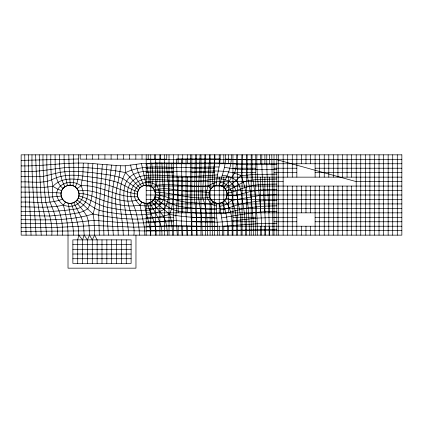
<?xml version="1.0" encoding="UTF-8"?>
<svg xmlns="http://www.w3.org/2000/svg" width="423" height="423" viewBox="0 0 423 423"><rect width="100%" height="100%" fill="white"/><g stroke="black" fill="none" stroke-linecap="round" stroke-linejoin="round"><path stroke-width="0.63" d="M64.09 154.839C63.979 165.16 64.661 175.593 67.537 185.554C53.991 189.964 64.159 209.718 75.648 201.411C83.352 195.844 76.632 182.556 67.537 185.554M72.867 254.012L72.867 263.444L131.114 263.444L131.114 239.862L72.867 239.862L72.867 254.012L131.114 254.012M77.721 263.444L77.721 239.862L78.768 235.146L78.17 226.506L76.14 217.914L71.254 203.283M82.575 263.444L82.575 239.862L84.161 235.146L83.585 226.125L82.707 221.604L81.237 217.121L73.687 202.591M87.429 263.444L87.429 239.862L89.486 235.146L89.031 225.755L88.296 220.917L86.778 215.931L83.622 211.177L75.648 201.411M92.283 263.444L92.283 239.862L94.588 235.146L94.065 220.341L93.023 213.99C98.157 197.938 96.238 180.642 97.665 164.013C72.084 160.893 46.71 166.355 21.15 165.895M97.137 263.444L97.137 239.862L94.588 235.146M101.991 263.444L101.991 239.862M106.845 239.862L106.845 263.444M111.698 263.444L111.698 239.862M116.552 239.862L116.552 263.444M121.406 239.862L121.406 263.444M150.757 154.839L150.757 235.146M155.32 154.839L155.32 235.146M159.883 154.839L159.883 235.146M164.452 154.839L164.452 235.146M173.583 154.839L173.583 235.146M178.146 154.839L178.146 163.759M182.715 154.839L182.715 163.759M191.841 154.839L191.841 235.146M196.409 154.839L196.409 235.146M200.973 154.839L200.973 235.146M205.541 154.839L205.541 235.146M210.104 154.839L210.104 235.146M214.673 154.839L214.673 235.146M219.236 154.839L219.236 163.759M223.799 154.839L223.799 163.759M232.93 154.839L232.93 235.146M237.499 154.839L237.499 235.146M245.324 235.146C245.483 224.544 244.822 213.922 242.897 203.484C241.57 195.553 241.38 186.903 236.193 180.283L231.741 177.639L227.029 176.005L222.276 175.154L219.484 185.322C229.345 186.416 229.488 202.083 219.521 203.257L222.223 221.996L222.561 235.146M255.756 154.839L255.756 235.146M264.888 154.839L264.888 163.759M271.804 154.839L272.962 235.146M274.019 154.839L274.019 235.146M278.588 154.839L278.588 235.146M296.846 154.839L296.846 177.147M319.672 154.839L319.672 177.147M328.803 154.839L328.803 177.147M337.935 154.839L337.935 177.147M347.066 154.839L347.066 177.147M351.629 154.839L351.629 177.147M360.761 154.839L360.761 235.146M369.892 154.839L369.892 235.146M379.024 154.839L379.024 235.146M392.718 154.839L392.718 235.146M190.699 154.839L190.207 197.15L192.042 235.146M217.575 235.146C218.014 224.486 215.746 213.885 216.523 203.241L212.981 201.803L209.559 197.404L209.158 192.618L210.987 188.632L213.636 186.384L216.676 185.327C216.248 175.027 220.626 165.181 220.198 154.839M266.807 154.839C266.49 181.636 269.62 208.338 269.102 235.146M42.987 154.839C42.797 170.702 43.865 186.596 45.832 202.3C49.126 212.991 52.515 223.788 51.833 235.146M241.089 235.146C241.247 224.877 240.798 214.53 238.45 204.494C236.663 196.388 237.319 185.993 228.928 181.351C221.012 176.803 211.886 179.595 203.495 180.7C196.24 181.335 188.944 181.171 181.679 180.817C170.807 180.018 159.894 180.071 149.049 178.966C141.853 178.532 133.996 182.08 131.606 189.293C128.507 198.281 135.27 206.191 136.64 214.789C138.215 221.462 139.326 228.277 139.357 235.146M59.49 154.839C59.532 165.589 59.273 177.168 65.042 186.686M227.442 235.146C227.823 224.026 227.056 212.579 222.287 202.347M247.159 154.839L247.117 174.932L250.31 191.54L251.585 201.956L253.06 218.379L253.472 235.146M261.842 154.839C261.24 181.668 266.067 208.285 265.237 235.146M195.384 154.839L194.432 197.483L196.378 217.485L197.15 235.146M236.711 235.146C236.832 223.444 236.769 211.257 231.793 200.407C234.056 192.417 228.785 183.032 220.161 182.371M232.164 235.146C232.158 223.397 232.946 209.94 224.745 200.465M256.92 154.839C255.963 181.716 262.53 208.211 261.356 235.146M46.826 154.839C46.794 170.612 46.937 186.617 49.962 202.099C54.519 212.584 58.067 223.545 57.237 235.146M55.059 154.839C55.524 166.197 53.287 180.32 63.022 188.489M83.273 163.283L82.845 176.053L81.015 185.787C88.19 198.588 76.457 210.109 63.392 205.113C49.517 208.338 35.236 206.884 21.15 206.799M252.039 154.839L252.06 174.646L254.609 190.673L255.804 201.38L257.057 218.046L257.438 235.146M50.839 154.839C50.654 163.183 50.866 171.542 51.601 179.854C54.038 187.024 50.363 194.67 54.287 201.575C60.817 211.511 62.979 223.429 62.641 235.146M200.095 154.839L198.424 191.841L198.599 197.71L201.597 217.708L202.294 235.146M236.806 154.839L236.431 164.135L235.817 168.714L234.554 173.219L228.928 181.351L223.836 187.257M88.09 163.484C88.296 172.452 86.636 181.425 87.529 190.366C88.544 198.001 85.055 206.71 77.028 208.793C58.591 211.749 39.82 212.161 21.15 211.294M92.896 163.727C90.966 178.421 95.355 195.511 87.788 208.761L83.622 211.177L79.143 212.743L70.223 214.138L49.914 215.984L21.15 215.571M204.885 154.839C204.949 169.205 202.374 183.503 202.723 197.816C207.106 209.76 207.349 222.583 207.429 235.146M231.265 154.839C231.957 166.086 227.452 176.555 221.901 186.057M97.665 164.013L102.366 164.341L98.712 215.333L99.326 235.146M209.803 154.839L207.989 180.119L208.09 186.014L206.387 192.105L207.196 197.768L210.94 204.161L211.574 209.47L212.531 235.146M222.276 175.154C224.491 168.613 225.713 161.755 225.681 154.839M102.366 164.341L106.987 164.7L103.09 211.262L103.926 235.146M214.895 154.839C215.423 165.393 210.67 176.021 213.636 186.384M106.987 164.7L111.545 165.086C108.928 188.351 105.887 211.706 108.563 235.146M111.545 165.086L116.055 165.462L115.743 170.802L113.052 186.744L111.936 197.678L111.857 212.817L113.316 235.146M276.811 164.484L247.006 164.806L225.152 163.209L214.435 162.897L186.035 163.188L156.848 162.934L141.456 163.59L125.219 165.8L120.544 165.763C119.889 178.633 114.522 190.963 115.823 204.029C116.145 214.44 118.112 224.724 118.218 235.146M148.848 185.554C135.127 182.271 132.917 204.071 147.384 203.315C156.938 202.68 158.207 187.775 148.848 185.554L149.049 178.966L146.67 163.204M249.443 235.146C248.967 215.196 248.433 194.421 241.084 175.656L241.766 169.554L242.146 154.839M79.059 193.549C89.332 193.374 98.131 199.355 107.77 201.935C116.293 204.383 125.113 206.339 134.033 205.89C141.287 203.833 150.049 209.073 156.108 202.633C160.994 197.969 159.656 190.535 156.563 185.269L157.568 175.27L156.848 162.934M72.915 185.697L73.962 179.066L73.602 154.839M172.61 235.146C172.362 228.134 171.664 221.092 169.66 214.345C176.09 197.901 171.685 180.129 171.786 163.056M151.254 186.643C154.665 179.156 152.174 170.839 151.783 163.008M125.219 165.8L125.573 172.61C114.554 192.238 122.728 214.313 123.289 235.146M75.246 186.881C80.629 177.137 77.679 165.43 78.435 154.839M144.878 235.146L144.328 227.056L140.045 205.097L141.948 202.226M135.968 235.146L135.968 268.161L68.013 268.161L68.013 235.146C68.034 224.962 66.009 214.91 63.392 205.113L65.491 202.162M155.431 194.68L163.897 196.235L177.295 200.481L185.94 202.168L210.94 204.161L212.981 201.803M153.269 188.404L156.563 185.269C173.705 183.228 190.868 187.659 208.09 186.014L212.79 183.445L216.576 182.419M276.811 174.107L252.06 174.646L241.084 175.656L232.137 183.815L225.29 188.764M21.15 187.035L44.489 187.32L52.817 186.384C65.93 172.796 85.33 181.953 101.182 183.513C113.639 185.607 124.732 192.555 137.285 194.035M276.811 194.707L259.526 195.484L231.793 200.407L227.315 203.727L223.614 205.504L220.002 206.218M77.06 188.568L81.015 185.787C100.743 184.354 117.975 198.45 137.586 196.637M226.522 190.916L234.591 187.088L243.643 181.916L248.19 180.61L257.591 179.431L276.811 179.019M21.15 171.336C37.346 172.626 53.087 168.47 69.108 167.302C88.032 167.127 107.003 168.999 125.573 172.61C141.478 164.817 159.635 167.376 176.719 167.328C190.847 167.831 204.97 166.884 219.098 166.985M62.345 199.17C49.29 204.415 34.85 201.655 21.15 202.067M138.918 199.487C118.17 206.831 99.172 187.193 78.477 191.006M216.899 217.998C201.115 217.776 185.174 217.596 169.66 214.345C144.856 222.038 118.043 219.23 93.023 213.99C69.832 221.16 45.139 219.828 21.15 219.669M154.538 190.355C164.796 186.538 175.582 190.419 186.014 191.212C193.697 192.201 201.533 191.265 209.158 192.618M227.103 193.205L231.751 192.291L245.023 187.463L253.774 185.279L262.884 184.354L276.811 184.074M220.579 209.84L224.835 209.179L238.45 204.494L247.296 202.659L259.992 200.92L276.811 200.232M209.559 197.404C191.133 200.259 173.446 192.058 155.267 192.513M61.113 196.108L48.777 197.192L21.15 197.15M221.795 217.871C239.994 214.842 258.22 210.924 276.811 211.585M222.445 226.279L257.29 223.746L276.811 223.281M217.549 174.9C205.578 175.635 193.607 176.946 181.589 176.206C167.741 176.354 153.639 173.472 139.971 176.449C114.062 186.881 136.375 215.963 133.895 235.146M217.422 226.411L202.125 226.384L171.902 225.501L149.779 226.865L133.462 227.13L94.355 225.538L57.005 227.394L21.15 227.511M276.811 169.285C259.304 169.57 241.771 170.686 224.465 167.286M276.811 205.858L264.491 206.16L252.15 207.312L243.733 208.629L225.866 213.155L221.192 213.784L195.976 213.055L181.081 211.627L176.291 210.749L171.463 208.999L154.379 198.561M276.811 217.401L257.057 218.046L227.23 221.594L217.205 222.154L196.695 221.869L171.178 220.431L148.944 222.741L132.944 223.074L122.416 222.672L94.065 220.341L72.196 222.641L56.714 223.503L21.15 223.635M276.811 229.208C234.638 230.778 192.454 230.366 150.276 231C107.225 230.218 64.206 231.238 21.15 231.339M177.306 235.146L175.942 215.571L177.528 195.236L176.55 158.963L220.05 158.926M146.189 159.302L401.85 159.302M21.15 160.386L78.44 159.006M146.189 163.759L401.85 163.759M146.189 168.222L173.583 168.222M191.841 168.222L214.673 168.222M232.93 168.222L255.756 168.222M274.019 168.222L296.846 168.222M315.109 168.222L401.85 168.222M146.189 172.684L173.583 172.684M191.841 172.684L214.673 172.684M232.93 172.684L255.756 172.684M274.019 172.684L296.846 172.684M315.109 172.684L401.85 172.684M146.189 177.147L401.85 177.147M146.189 181.61L283.151 181.61M401.85 181.61L356.198 181.61L276.811 159.672L247.132 159.804L225.544 159.053M146.189 186.067L401.85 186.067M276.811 189.308L258.961 190.086L250.31 191.54L236.933 195.162L232.259 195.712L227.082 195.5M146.189 190.53L401.85 190.53M146.189 194.992L401.85 194.992M146.189 199.455L401.85 199.455M146.189 203.918L401.85 203.918M146.189 208.375L401.85 208.375M146.189 212.838L401.85 212.838M146.189 217.3L173.583 217.3M191.841 217.3L214.673 217.3M232.93 217.3L255.756 217.3M274.019 217.3L296.846 217.3M315.109 217.3L401.85 217.3M146.189 221.763L173.583 221.763M191.841 221.763L214.673 221.763M232.93 221.763L255.756 221.763M274.019 221.763L296.846 221.763M315.109 221.763L401.85 221.763M146.189 226.226L401.85 226.226M146.189 230.683L401.85 230.683M72.867 244.579L131.114 244.579M72.867 249.295L131.114 249.295M72.867 258.728L131.114 258.728M21.15 192.121L48.238 192.222L61.018 193.047M21.15 176.677L36.225 176.724L43.384 176.338L60.256 172.277L69.367 171.299L78.488 171.421L92.626 172.663L110.768 175.164L119.08 177.11L122.977 178.633L138.548 189.673M21.15 181.906C31.302 181.483 41.903 183.894 51.601 179.854C61.182 174.794 72.344 174.419 82.845 176.053C93.309 177.3 103.836 178.49 114.009 181.351C122.496 183.371 129.38 189.144 137.66 191.698M116.055 165.462L120.544 165.763M216.301 209.797C204.616 209.004 192.877 208.587 181.303 206.699C171.918 205.234 164.161 199.249 155.109 196.743M78.948 195.928C90.358 198.688 99.765 206.873 111.704 208.09C122.802 210.58 134.207 210.813 145.523 210.189C155.542 210.934 165.552 203.151 163.997 192.486C162.3 182.736 162.564 172.811 161.882 162.945M210.94 204.161L216.312 205.996M241.084 175.656C226.596 168.994 210.448 171.32 195.072 171.786C179.326 172.187 163.585 170.67 147.844 171.23C109.393 171.96 128.645 212.515 128.523 235.146M156.563 185.269C141.805 175.73 125.266 192.201 140.045 205.097M61.673 190.694L57.644 189.092L52.817 186.384M81.015 185.787C66.437 175.159 46.012 191.238 63.392 205.113M78.271 198.049C85.811 201.057 91.447 207.386 99.051 210.21C106.289 212.214 113.782 213.134 121.221 214.091C135.439 214.778 151.154 216.692 164.045 209.374C173.187 195.574 165.885 178.332 166.868 162.992M226.49 197.737L231.793 200.407M77.081 199.994L83.527 204.981L93.023 213.99M153.237 200.216L169.66 214.345M208.09 186.014L210.987 188.632M139.934 187.87L125.573 172.61M78.768 235.146L82.575 239.862M151.698 201.634L163.5 216.248L165.478 221.044L166.572 225.75L167.64 235.146M84.161 235.146L87.429 239.862M141.647 186.538C137.565 179.611 131.257 173.382 130.702 164.975M89.486 235.146L92.283 239.862M149.731 202.733C155.363 212.875 162.443 222.958 161.946 235.146M143.794 185.581C141.282 178.437 137.078 171.833 136.121 164.203M147.384 203.315C150.234 213.948 156.626 223.751 156.129 235.146M141.456 163.59L146.236 185.211M150.456 235.146C150.985 224.121 144.999 214.144 144.84 203.246M68.521 203.252C69.055 214.022 73.914 224.216 73.38 235.146M182.091 235.146C180.129 209.787 182.683 184.391 181.319 158.985M187.014 235.146L185.988 212.198L186.025 158.995M41.216 235.146L40.312 219.902L37.145 197.261L35.617 154.839M70.239 185.216L69.108 167.302L68.806 154.839M46.472 235.146L45.462 219.939L41.75 202.342L41.068 197.266L39.572 171.072L39.265 154.839M36.077 235.146C34.681 208.38 31.545 181.71 31.995 154.839M31.043 235.146C30.128 208.38 28.151 181.647 28.383 154.839M26.078 235.146L25.169 197.197L24.767 154.839M397.287 154.839L397.287 235.146M388.155 154.839L388.155 235.146M383.587 154.839L383.587 235.146M374.455 154.839L374.455 235.146M365.329 154.839L365.329 235.146M356.198 154.839L356.198 235.146M351.629 186.067L351.629 235.146M347.066 186.067L347.066 235.146M342.498 154.839L342.498 177.147M342.498 186.067L342.498 235.146M337.935 186.067L337.935 235.146M333.372 154.839L333.372 177.147M333.372 186.067L333.372 235.146M328.803 186.067L328.803 235.146M324.24 154.839L324.24 177.147M324.24 186.067L324.24 235.146M319.672 186.067L319.672 235.146M315.109 154.839L315.109 177.147M315.109 186.067L315.109 235.146M310.54 154.839L310.54 163.759M310.54 186.067L310.54 212.838M310.54 226.226L310.54 235.146M305.977 154.839L305.977 163.759M305.977 186.067L305.977 212.838M305.977 226.226L305.977 235.146M301.414 154.839L301.414 163.759M301.414 186.067L301.414 212.838M301.414 226.226L301.414 235.146M296.846 186.067L296.846 235.146M292.282 154.839L292.282 177.147M292.282 186.067L292.282 235.146M287.714 154.839L287.714 177.147M287.714 186.067L287.714 235.146M283.151 154.839L283.151 235.146M276.811 154.839L276.811 235.146M269.456 154.839L269.456 163.759M269.456 177.147L269.456 212.838M269.456 226.226L269.456 235.146M264.888 177.147L264.888 212.838M264.888 226.226L264.888 235.146M260.325 154.839L260.325 163.759M260.325 177.147L260.325 212.838M260.325 226.226L260.325 235.146M251.193 154.839L251.193 235.146M246.63 154.839L246.63 235.146M242.062 154.839L242.062 235.146M228.367 154.839L228.367 163.759M228.367 177.147L228.367 212.838M228.367 226.226L228.367 235.146M223.799 177.147L223.799 212.838M223.799 226.226L223.799 235.146M219.236 177.147L219.236 212.838M219.236 226.226L219.236 235.146M187.278 154.839L187.278 163.759M187.278 177.147L187.278 212.838M187.278 226.226L187.278 235.146M182.715 177.147L182.715 212.838M182.715 226.226L182.715 235.146M178.146 177.147L178.146 212.838M178.146 226.226L178.146 235.146M169.015 154.839L169.015 235.146M166.747 154.839L166.747 159.148L80.196 159.148L80.196 154.839M160.566 154.839L160.566 159.148M154.384 154.839L154.384 159.148M148.198 154.839L148.198 159.148M146.189 154.839L146.189 235.146M142.017 154.839L142.017 159.148M135.836 154.839L135.836 159.148M129.655 154.839L129.655 159.148M126.26 239.862L126.26 263.444M123.468 154.839L123.468 159.148M117.287 154.839L117.287 159.148M111.106 154.839L111.106 159.148M104.925 154.839L104.925 159.148M98.739 154.839L98.739 159.148M92.558 154.839L92.558 159.148M86.377 154.839L86.377 159.148M401.85 154.839L21.15 154.839L21.15 235.146L401.85 235.146L401.85 154.839M213.546 202.162A9.084 9.084 0 0 0 227.177 194.294A9.084 9.084 0 0 0 213.546 186.427A9.084 9.084 0 0 0 213.546 202.162M141.816 202.162A9.084 9.084 0 0 0 155.447 194.294A9.084 9.084 0 0 0 141.816 186.427A9.084 9.084 0 0 0 141.816 202.162M65.465 202.162A9.084 9.084 0 0 0 79.096 194.294A9.084 9.084 0 0 0 65.465 186.427A9.084 9.084 0 0 0 65.465 202.162"/></g></svg>
